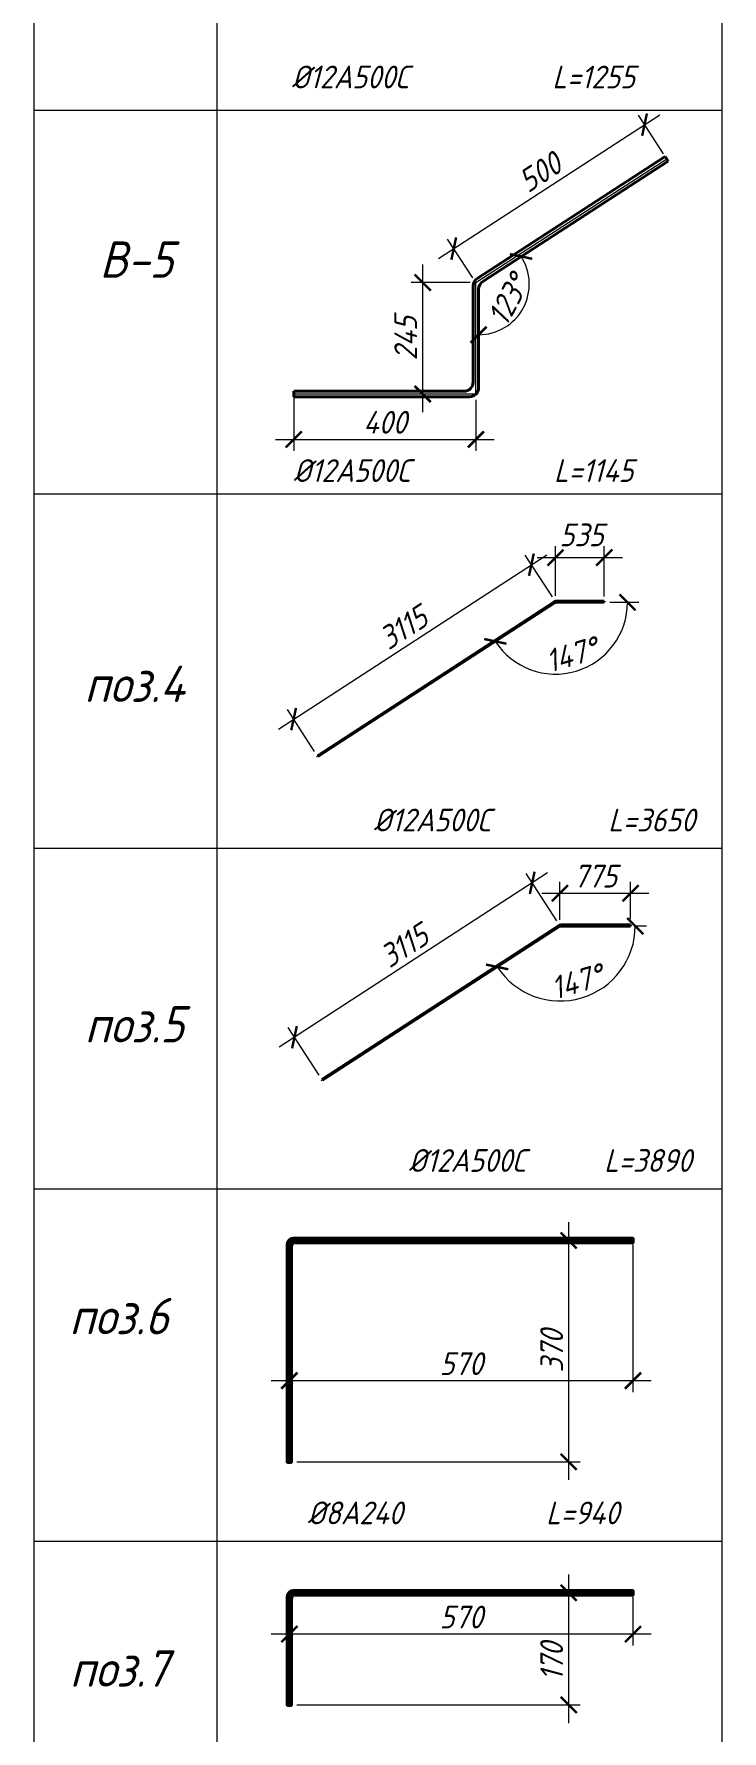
# Model space of a CAD drawing. Header units: millimetres. Extents: x 504091 to 2165846, y 135022 to 442887.
# Drawn here: x 1546109 to 1546865, y 211620 to 213486 of the extents above; entities that cross this region are included whole.
import ezdxf

# ---------------------------------------------------------------- set-up
doc = ezdxf.new("R2010")
doc.units = ezdxf.units.MM
doc.layers.get('Defpoints').update_dxf_attribs({"color": 255})
for name, color, linetype, lineweight in [('!_КР_Размеры', 7, 'Continuous', 9), ('Арматура 12', 26, 'Continuous', 50), ('КР_Арматура 12', 174, 'Continuous', 40), ('Размеры (линейные)', 154, 'Continuous', 9), ('Размеры КР', 164, 'Continuous', 9)]:
    doc.layers.add(name, color=color, linetype=linetype, lineweight=lineweight)
doc.layers.add('!Defpoints', color=255, linetype='Continuous', lineweight=5, plot=False)
doc.styles.add('GOST 2.304_new', font='isocpeur.ttf', dxfattribs={"width": 0.9, "oblique": 15})
doc.dimstyles.new('SPDS 1_10', dxfattribs={"dimscale": 10, "dimtxt": 2.5, "dimasz": 1.77, "dimexe": 1.25, "dimexo": 0.625, "dimtad": 1, "dimdec": 0, "dimrnd": 0.001, "dimtxsty": 'GOST 2.304_new', "dimblk": 'ARCHTICK', "dimcen": 2.5, "dimdle": 2, "dimclrt": 256, "dimadec": 0, "dimazin": 2, "dimtfac": 0.75, "dimtdec": 0, "dimtmove": 1, "dimatfit": 3, "dimfxl": 0, "dimtolj": 1, "dimlwd": 9, "dimlwe": 9, "dimarcsym": 0})

# ---------------------------------------------------------------- blocks, each defined once
blk = doc.blocks.new('_ArchTick')
at = {"color": 0, "linetype": 'ByBlock', "const_width": 0.15}
blk.add_lwpolyline([(-0.5, -0.5), (0.5, 0.5)], dxfattribs=at)
blk = doc.blocks.new('*D4807')
at = {"layer": 'Defpoints', "color": 0, "lineweight": 20, "ltscale": 100, "transparency": 16777216}
for p in [(1546696.5, 212159.2), (1546767.1, 212159.2), (1546391.5, 211915.8)]:
    blk.add_point(p, dxfattribs=at)
at = {"layer": 'Размеры (линейные)', "color": 0, "lineweight": 9, "ltscale": 100, "transparency": 16777216}
for p, q in [((1546696.5, 211895.8), (1546696.5, 212179.2)), ((1546760.8, 212159.2), (1546684, 212159.2)), ((1546397.8, 211915.8), (1546709, 211915.8))]:
    blk.add_line(p, q, dxfattribs=at)
at = {"layer": 'Размеры (линейные)', "color": 0, "lineweight": 9, "ltscale": 100, "transparency": 16777216, "xscale": 17.7, "yscale": 17.7, "zscale": 17.7}
for p, rotation in [((1546696.5, 212159.2), 90), ((1546696.5, 211915.8), 270)]:
    blk.add_blockref('_ArchTick', p, dxfattribs=dict(at, rotation=rotation))
at = {"layer": 'Размеры (линейные)', "ltscale": 100, "transparency": 16777216, "insert": (1546677.8, 212037.5), "char_height": 25, "attachment_point": 5, "rotation": 90, "style": 'GOST 2.304_new'}
blk.add_mtext('\\A1;370', dxfattribs=at)
blk = doc.blocks.new('*D4808')
at = {"layer": 'Defpoints', "color": 0, "lineweight": 20, "ltscale": 100, "transparency": 16777216}
for p in [(1546767.1, 212161.1), (1546389.6, 212005), (1546389.6, 211915.8)]:
    blk.add_point(p, dxfattribs=at)
at = {"layer": 'Размеры (линейные)', "color": 0, "lineweight": 9, "ltscale": 100, "transparency": 16777216}
for p, q in [((1546767.1, 212154.9), (1546767.1, 211992.5)), ((1546389.6, 211922), (1546389.6, 212017.5)), ((1546787.1, 212005), (1546369.6, 212005))]:
    blk.add_line(p, q, dxfattribs=at)
at = {"layer": 'Размеры (линейные)', "color": 0, "lineweight": 9, "ltscale": 100, "transparency": 16777216, "xscale": 17.7, "yscale": 17.7, "zscale": 17.7, "rotation": 180}
blk.add_blockref('_ArchTick', (1546389.6, 212005), dxfattribs=at)
at = {"layer": 'Размеры (линейные)', "color": 0, "lineweight": 9, "ltscale": 100, "transparency": 16777216, "xscale": 17.7, "yscale": 17.7, "zscale": 17.7}
blk.add_blockref('_ArchTick', (1546767.1, 212005), dxfattribs=at)
at = {"layer": 'Размеры (линейные)', "ltscale": 100, "transparency": 16777216, "insert": (1546578.4, 212023.7), "char_height": 25, "attachment_point": 5, "style": 'GOST 2.304_new'}
blk.add_mtext('\\A1;570', dxfattribs=at)
blk = doc.blocks.new('*D4809')
at = {"layer": 'Defpoints', "color": 0, "lineweight": 20, "ltscale": 100, "transparency": 16777216}
for p in [(1546696.5, 211771.7), (1546767.1, 211771.7), (1546391.5, 211648.4)]:
    blk.add_point(p, dxfattribs=at)
at = {"layer": 'Размеры (линейные)', "color": 0, "lineweight": 9, "ltscale": 100, "transparency": 16777216}
for p, q in [((1546696.5, 211628.4), (1546696.5, 211791.7)), ((1546760.8, 211771.7), (1546684, 211771.7)), ((1546397.8, 211648.4), (1546709, 211648.4))]:
    blk.add_line(p, q, dxfattribs=at)
at = {"layer": 'Размеры (линейные)', "color": 0, "lineweight": 9, "ltscale": 100, "transparency": 16777216, "xscale": 17.7, "yscale": 17.7, "zscale": 17.7}
for p, rotation in [((1546696.5, 211771.7), 90), ((1546696.5, 211648.4), 270)]:
    blk.add_blockref('_ArchTick', p, dxfattribs=dict(at, rotation=rotation))
at = {"layer": 'Размеры (линейные)', "ltscale": 100, "transparency": 16777216, "insert": (1546677.8, 211696), "char_height": 25, "attachment_point": 5, "rotation": 90, "style": 'GOST 2.304_new'}
blk.add_mtext('\\A1;170', dxfattribs=at)
blk = doc.blocks.new('*D4810')
at = {"layer": 'Defpoints', "color": 0, "lineweight": 20, "ltscale": 100, "transparency": 16777216}
for p in [(1546767.1, 211773.6), (1546389.6, 211726.3), (1546389.6, 211648.4)]:
    blk.add_point(p, dxfattribs=at)
at = {"layer": 'Размеры (линейные)', "color": 0, "lineweight": 9, "ltscale": 100, "transparency": 16777216}
for p, q in [((1546767.1, 211767.3), (1546767.1, 211713.8)), ((1546389.6, 211654.7), (1546389.6, 211738.8)), ((1546787.1, 211726.3), (1546369.6, 211726.3))]:
    blk.add_line(p, q, dxfattribs=at)
at = {"layer": 'Размеры (линейные)', "color": 0, "lineweight": 9, "ltscale": 100, "transparency": 16777216, "xscale": 17.7, "yscale": 17.7, "zscale": 17.7, "rotation": 180}
blk.add_blockref('_ArchTick', (1546389.6, 211726.3), dxfattribs=at)
at = {"layer": 'Размеры (линейные)', "color": 0, "lineweight": 9, "ltscale": 100, "transparency": 16777216, "xscale": 17.7, "yscale": 17.7, "zscale": 17.7}
blk.add_blockref('_ArchTick', (1546767.1, 211726.3), dxfattribs=at)
at = {"layer": 'Размеры (линейные)', "ltscale": 100, "transparency": 16777216, "insert": (1546578.4, 211745.1), "char_height": 25, "attachment_point": 5, "style": 'GOST 2.304_new'}
blk.add_mtext('\\A1;570', dxfattribs=at)
blk = doc.blocks.new('*D5044')
at = {"layer": 'Defpoints', "color": 0, "lineweight": 20, "transparency": 16777216}
for p in [(1546686.6, 212504.6), (1546687.7, 212505), (1546764.4, 212505), (1546675.6, 212423.2), (1546426, 212335.3)]:
    blk.add_point(p, dxfattribs=at)
at = {"layer": 'Размеры КР', "color": 0, "lineweight": 9, "transparency": 16777216}
blk.add_line((1546770.7, 212505), (1546782.1, 212505), dxfattribs=at)
blk.add_arc((1546687.1, 212505), 82.5, 213.0199, 0, dxfattribs=at)
at = {"layer": 'Размеры КР', "color": 0, "lineweight": 9, "transparency": 16777216, "xscale": 17.7, "yscale": 17.7, "zscale": 17.7}
for p, rotation in [((1546769.6, 212505), 90.00000000003438), ((1546617.9, 212460), 123.0198606888862)]:
    blk.add_blockref('_ArchTick', p, dxfattribs=dict(at, rotation=rotation))
at = {"layer": 'Размеры КР', "lineweight": 20, "transparency": 16777216, "insert": (1546705.2, 212443.8), "char_height": 25, "attachment_point": 5, "rotation": 16.5099, "style": 'GOST 2.304_new'}
blk.add_mtext('\\A1;147°', dxfattribs=at)
blk = doc.blocks.new('*D5045')
at = {"layer": 'Defpoints', "color": 0, "lineweight": 20, "transparency": 16777216}
for p in [(1546764.4, 212541), (1546686.9, 212505.6), (1546764.4, 212506.2)]:
    blk.add_point(p, dxfattribs=at)
at = {"layer": 'Размеры КР', "color": 0, "lineweight": 9, "transparency": 16777216}
for p, q in [((1546686.9, 212511.8), (1546686.9, 212553.5)), ((1546764.4, 212512.4), (1546764.4, 212553.5)), ((1546666.9, 212541), (1546784.4, 212541))]:
    blk.add_line(p, q, dxfattribs=at)
at = {"layer": 'Размеры КР', "color": 0, "lineweight": 9, "transparency": 16777216, "xscale": 17.7, "yscale": 17.7, "zscale": 17.7, "rotation": 180}
blk.add_blockref('_ArchTick', (1546686.9, 212541), dxfattribs=at)
at = {"layer": 'Размеры КР', "color": 0, "lineweight": 9, "transparency": 16777216, "xscale": 17.7, "yscale": 17.7, "zscale": 17.7}
blk.add_blockref('_ArchTick', (1546764.4, 212541), dxfattribs=at)
at = {"layer": 'Размеры КР', "lineweight": 20, "transparency": 16777216, "insert": (1546725.7, 212559.8), "char_height": 25, "attachment_point": 5, "style": 'GOST 2.304_new'}
blk.add_mtext('\\A1;775', dxfattribs=at)
blk = doc.blocks.new('*D5046')
at = {"layer": 'Defpoints', "color": 0, "lineweight": 20, "transparency": 16777216}
for p in [(1546686.9, 212505.6), (1546395.2, 212382.7), (1546425.7, 212335.8)]:
    blk.add_point(p, dxfattribs=at)
at = {"layer": 'Размеры КР', "color": 0, "lineweight": 9, "transparency": 16777216}
for p, q in [((1546673.2, 212563.4), (1546378.5, 212371.8)), ((1546683.5, 212510.8), (1546649.6, 212562.9)), ((1546422.3, 212341.1), (1546388.4, 212393.2))]:
    blk.add_line(p, q, dxfattribs=at)
at = {"layer": 'Размеры КР', "color": 0, "lineweight": 9, "transparency": 16777216, "xscale": 17.7, "yscale": 17.7, "zscale": 17.7}
for p, rotation in [((1546656.4, 212552.5), 33.0198606882697), ((1546395.2, 212382.7), 213.0198606882697)]:
    blk.add_blockref('_ArchTick', p, dxfattribs=dict(at, rotation=rotation))
at = {"layer": 'Размеры КР', "lineweight": 20, "transparency": 16777216, "insert": (1546515.6, 212483.3), "char_height": 25, "attachment_point": 5, "rotation": 33.0199, "style": 'GOST 2.304_new'}
blk.add_mtext('\\A1;3115', dxfattribs=at)
blk = doc.blocks.new('*D5047')
at = {"layer": 'Defpoints', "color": 0, "lineweight": 20, "transparency": 16777216}
for p in [(1546655.5, 212902.3), (1546682, 212861.6), (1546420.7, 212691.8)]:
    blk.add_point(p, dxfattribs=at)
at = {"layer": 'Размеры КР', "color": 0, "lineweight": 9, "transparency": 16777216}
for p, q in [((1546377.5, 212721.6), (1546672.3, 212913.2)), ((1546678.6, 212866.8), (1546648.7, 212912.7)), ((1546417.3, 212697), (1546387.5, 212742.9))]:
    blk.add_line(p, q, dxfattribs=at)
at = {"layer": 'Размеры КР', "color": 0, "lineweight": 9, "transparency": 16777216, "xscale": 17.7, "yscale": 17.7, "zscale": 17.7}
for p, rotation in [((1546655.5, 212902.3), 33.01986068880282), ((1546394.3, 212732.5), 213.0198606888029)]:
    blk.add_blockref('_ArchTick', p, dxfattribs=dict(at, rotation=rotation))
at = {"layer": 'Размеры КР', "lineweight": 20, "transparency": 16777216, "insert": (1546514.7, 212833.1), "char_height": 25, "attachment_point": 5, "rotation": 33.0199, "style": 'GOST 2.304_new'}
blk.add_mtext('\\A1;3115', dxfattribs=at)
blk = doc.blocks.new('*D5048')
at = {"layer": 'Defpoints', "color": 0, "lineweight": 20, "transparency": 16777216}
for p in [(1546735.5, 212910.1), (1546682, 212861.6), (1546735.5, 212861)]:
    blk.add_point(p, dxfattribs=at)
at = {"layer": 'Размеры КР', "color": 0, "lineweight": 9, "transparency": 16777216}
for p, q in [((1546662, 212910.1), (1546755.5, 212910.1)), ((1546682, 212867.9), (1546682, 212922.6)), ((1546735.5, 212867.3), (1546735.5, 212922.6))]:
    blk.add_line(p, q, dxfattribs=at)
at = {"layer": 'Размеры КР', "color": 0, "lineweight": 9, "transparency": 16777216, "xscale": 17.7, "yscale": 17.7, "zscale": 17.7, "rotation": 180}
blk.add_blockref('_ArchTick', (1546682, 212910.1), dxfattribs=at)
at = {"layer": 'Размеры КР', "color": 0, "lineweight": 9, "transparency": 16777216, "xscale": 17.7, "yscale": 17.7, "zscale": 17.7}
blk.add_blockref('_ArchTick', (1546735.5, 212910.1), dxfattribs=at)
at = {"layer": 'Размеры КР', "lineweight": 20, "transparency": 16777216, "insert": (1546710.6, 212935.1), "char_height": 25, "attachment_point": 5, "style": 'GOST 2.304_new'}
blk.add_mtext('\\A1;535', dxfattribs=at)
blk = doc.blocks.new('*D5049')
at = {"layer": 'Defpoints', "color": 0, "lineweight": 20, "transparency": 16777216}
for p in [(1546681.6, 212860.7), (1546682.7, 212861), (1546735.5, 212861), (1546671.2, 212782.8), (1546421, 212691.3)]:
    blk.add_point(p, dxfattribs=at)
at = {"layer": 'Размеры КР', "color": 0, "lineweight": 9, "transparency": 16777216}
blk.add_line((1546741.7, 212861), (1546773.6, 212861), dxfattribs=at)
blk.add_arc((1546682.1, 212861), 79, 213.0199, 0, dxfattribs=at)
at = {"layer": 'Размеры КР', "color": 0, "lineweight": 9, "transparency": 16777216, "xscale": 17.7, "yscale": 17.7, "zscale": 17.7}
for p, rotation in [((1546761.1, 212861), 90.00000000002166), ((1546615.9, 212818), 123.0198606888202)]:
    blk.add_blockref('_ArchTick', p, dxfattribs=dict(at, rotation=rotation))
at = {"layer": 'Размеры КР', "lineweight": 20, "transparency": 16777216, "insert": (1546699.3, 212803.3), "char_height": 25, "attachment_point": 5, "rotation": 16.5099, "style": 'GOST 2.304_new'}
blk.add_mtext('\\A1;147°', dxfattribs=at)
blk = doc.blocks.new('*D5076')
at = {"layer": 'Defpoints', "color": 0, "lineweight": 20, "ltscale": 100, "transparency": 16777216}
for p in [(1546394.5, 213093.1), (1546594.6, 213090), (1546594.6, 213040.1)]:
    blk.add_point(p, dxfattribs=at)
at = {"layer": 'Размеры (линейные)', "color": 0, "lineweight": 9, "ltscale": 100, "transparency": 16777216}
for p, q in [((1546394.5, 213086.8), (1546394.5, 213027.6)), ((1546594.6, 213083.7), (1546594.6, 213027.6)), ((1546374.5, 213040.1), (1546614.6, 213040.1))]:
    blk.add_line(p, q, dxfattribs=at)
at = {"layer": 'Размеры (линейные)', "color": 0, "lineweight": 9, "ltscale": 100, "transparency": 16777216, "xscale": 17.7, "yscale": 17.7, "zscale": 17.7, "rotation": 180}
blk.add_blockref('_ArchTick', (1546394.5, 213040.1), dxfattribs=at)
at = {"layer": 'Размеры (линейные)', "color": 0, "lineweight": 9, "ltscale": 100, "transparency": 16777216, "xscale": 17.7, "yscale": 17.7, "zscale": 17.7}
blk.add_blockref('_ArchTick', (1546594.6, 213040.1), dxfattribs=at)
at = {"layer": 'Размеры (линейные)', "ltscale": 100, "transparency": 16777216, "insert": (1546494.6, 213058.9), "char_height": 25, "attachment_point": 5, "style": 'GOST 2.304_new'}
blk.add_mtext('\\A1;400', dxfattribs=at)
blk = doc.blocks.new('*D5077')
at = {"layer": 'Defpoints', "color": 0, "lineweight": 20, "ltscale": 100, "transparency": 16777216}
for p in [(1546536.1, 213212.5), (1546594.5, 213212.5), (1546594.6, 213090)]:
    blk.add_point(p, dxfattribs=at)
at = {"layer": 'Размеры (линейные)', "color": 0, "lineweight": 9, "ltscale": 100, "transparency": 16777216}
for p, q in [((1546536.1, 213070), (1546536.1, 213232.5)), ((1546588.3, 213212.5), (1546523.6, 213212.5)), ((1546588.4, 213090), (1546523.6, 213090))]:
    blk.add_line(p, q, dxfattribs=at)
at = {"layer": 'Размеры (линейные)', "color": 0, "lineweight": 9, "ltscale": 100, "transparency": 16777216, "xscale": 17.7, "yscale": 17.7, "zscale": 17.7}
for p, rotation in [((1546536.1, 213212.5), 90), ((1546536.1, 213090), 270)]:
    blk.add_blockref('_ArchTick', p, dxfattribs=dict(at, rotation=rotation))
at = {"layer": 'Размеры (линейные)', "ltscale": 100, "transparency": 16777216, "insert": (1546517.4, 213151.3), "char_height": 25, "attachment_point": 5, "rotation": 90, "style": 'GOST 2.304_new'}
blk.add_mtext('\\A1;245', dxfattribs=at)
blk = doc.blocks.new('*D5078')
at = {"layer": 'Defpoints', "color": 0, "lineweight": 20, "ltscale": 100, "transparency": 16777216}
for p in [(1546779.8, 213386.2), (1546804.2, 213348.8), (1546594.5, 213212.5)]:
    blk.add_point(p, dxfattribs=at)
at = {"layer": 'Размеры (линейные)', "color": 0, "lineweight": 9, "ltscale": 100, "transparency": 16777216}
for p, q in [((1546553.5, 213239), (1546796.6, 213397.1)), ((1546800.7, 213354), (1546773, 213396.6)), ((1546591.1, 213217.8), (1546563.4, 213260.4))]:
    blk.add_line(p, q, dxfattribs=at)
at = {"layer": 'Размеры (линейные)', "color": 0, "lineweight": 9, "ltscale": 100, "transparency": 16777216, "xscale": 17.7, "yscale": 17.7, "zscale": 17.7}
for p, rotation in [((1546779.8, 213386.2), 33.01986068911864), ((1546570.2, 213249.9), 213.0198606891186)]:
    blk.add_blockref('_ArchTick', p, dxfattribs=dict(at, rotation=rotation))
at = {"layer": 'Размеры (линейные)', "ltscale": 100, "transparency": 16777216, "insert": (1546664.8, 213333.8), "char_height": 25, "attachment_point": 5, "rotation": 33.0199, "style": 'GOST 2.304_new'}
blk.add_mtext('\\A1;500', dxfattribs=at)
blk = doc.blocks.new('*D5079')
at = {"layer": 'Defpoints', "color": 0, "lineweight": 20, "ltscale": 100, "transparency": 16777216}
for p in [(1546805.8, 213346.2), (1546597.5, 213205.5), (1546602.1, 213213.9), (1546634.1, 213168.9), (1546597.5, 213097.1)]:
    blk.add_point(p, dxfattribs=at)
at = {"layer": 'Размеры (линейные)', "color": 0, "lineweight": 9, "ltscale": 100, "transparency": 16777216}
blk.add_arc((1546597.5, 213210.9), 55.7, 270, 33.0199, dxfattribs=at)
at = {"layer": 'Размеры (линейные)', "color": 0, "lineweight": 9, "ltscale": 100, "transparency": 16777216, "xscale": 17.7, "yscale": 17.7, "zscale": 17.7}
for p, rotation in [((1546644.2, 213241.3), 123.0198606887702), ((1546597.5, 213155.2), 180.0000000000293)]:
    blk.add_blockref('_ArchTick', p, dxfattribs=dict(at, rotation=rotation))
at = {"layer": 'Размеры (линейные)', "ltscale": 100, "transparency": 16777216, "insert": (1546630, 213193.3), "char_height": 25, "attachment_point": 5, "rotation": 61.5099, "style": 'GOST 2.304_new'}
blk.add_mtext('\\A1;123°', dxfattribs=at)

msp = doc.modelspace()

# ---------------------------------------------------------------- linework, layer by layer
at = {"layer": '!Defpoints', "lineweight": 15, "ltscale": 100}
for p, q in [((1546594.53, 213212.5288), (1546804.1504, 213348.7613)), ((1546594.53, 213090.0562), (1546594.53, 213212.5288)), ((1546394.53, 213090.0562), (1546594.53, 213090.0562)), ((1546420.6958, 212691.8), (1546681.9681, 212861.6011)), ((1546681.9681, 212861.6011), (1546735.4924, 212861.6011)), ((1546425.7014, 212335.8217), (1546686.8899, 212505.5682)), ((1546686.8899, 212505.5682), (1546764.4198, 212505.5682))]:
    msp.add_line(p, q, dxfattribs=at)
at = {"color": 244, "lineweight": 18}
for p, q in [((1546109.0307, 217255.8784, -0.0032), (1546109.0307, 209772.5751, 0.0293)), ((1546864.9407, 209772.5751, 0.0298), (1546864.9407, 217255.8784, -0.0033)), ((1546109.0307, 213402.2877, 0.0121), (1546864.9407, 213402.2877, 0.0121)), ((1546109.0307, 212980.3323, 0.0121), (1546864.9407, 212980.3323, 0.0121)), ((1546109.0307, 212590.4494, -0.0156), (1546864.9407, 212590.4494, -0.0156)), ((1546109.0307, 212216.044, -0.0156), (1546864.9407, 212216.044, -0.0156)), ((1546109.0307, 211828.5133, 0.0191), (1546864.9407, 211828.5133, 0.0191))]:
    msp.add_line(p, q, dxfattribs=at)
at = {"color": 244, "lineweight": 13, "elevation": -0.0032}
msp.add_lwpolyline([(1546310.0011, 217089.5127), (1546310.0011, 209772.5751)], dxfattribs=at)
at = {"layer": 'Арматура 12', "lineweight": 53, "ltscale": 20}
msp.add_lwpolyline([(1546395.3803, 212157.284), (1546767.0964, 212157.284), (1546767.0964, 212161.124), (1546394.1003, 212161.124, 0.414213562), (1546387.7003, 212154.724), (1546387.7003, 211915.7973), (1546391.5403, 211915.7973), (1546391.5403, 212153.444)], format="xyb", dxfattribs=at)
at = {"layer": 'Арматура 12', "lineweight": 53, "ltscale": 20, "elevation": 0.0348}
msp.add_lwpolyline([(1546395.3803, 211769.7533), (1546767.0964, 211769.7533), (1546767.0964, 211773.5933), (1546394.1003, 211773.5933, 0.414213562), (1546387.7003, 211767.1933), (1546387.7003, 211648.4387), (1546391.5403, 211648.4387), (1546391.5403, 211765.9133)], format="xyb", dxfattribs=at)
at = {"layer": 'Арматура 12', "lineweight": 53, "ltscale": 20}
for centre in [(1546395.3803, 212153.444), (1546395.3803, 211765.9133, 0.0348)]:
    msp.add_arc(centre, 3.84, 90, 180, dxfattribs=at)
at = {"layer": 'КР_Арматура 12', "ltscale": 12}
for p, q in [((1546596.0807, 213217.1145), (1546802.5156, 213351.2767)), ((1546602.0807, 213213.8581), (1546805.7852, 213346.2458)), ((1546805.7852, 213346.2458), (1546802.5156, 213351.2767)), ((1546591.53, 213103.0562), (1546591.53, 213208.7297)), ((1546597.53, 213097.0562), (1546597.53, 213205.4733)), ((1546394.53, 213093.0562), (1546394.53, 213087.0562)), ((1546394.53, 213093.0562), (1546581.53, 213093.0562)), ((1546394.53, 213087.0562), (1546587.53, 213087.0562)), ((1546420.3688, 212692.3031), (1546681.2987, 212861.8816)), ((1546421.0227, 212691.2969), (1546681.6489, 212860.678)), ((1546682.3929, 212862.2046), (1546735.4924, 212862.0868)), ((1546682.7388, 212861.0011), (1546735.4924, 212861.0011)), ((1546735.4924, 212862.0868), (1546735.4924, 212861.0011)), ((1546421.0227, 212691.2969), (1546420.3688, 212692.3031)), ((1546425.3745, 212336.3248), (1546686.215, 212505.8452)), ((1546426.0284, 212335.3186), (1546686.5707, 212504.6452)), ((1546687.3049, 212506.1682), (1546764.4198, 212506.1682)), ((1546687.6605, 212504.9682), (1546764.4198, 212504.9682)), ((1546764.4198, 212506.1682), (1546764.4198, 212504.9682)), ((1546426.0284, 212335.3186), (1546425.3745, 212336.3248))]:
    msp.add_line(p, q, dxfattribs=at)
for centre, radius, start, end in [((1546601.53, 213208.7297), 10, 123.0198607, 180), ((1546607.53, 213205.4733), 10, 123.0198607, 180), ((1546581.53, 213103.0562), 10, 270, 0), ((1546587.53, 213097.0562), 10, 270, 0), ((1546682.3885, 212860.2046), 2, 89.8733511, 123.0198607), ((1546682.7388, 212859.0011), 2, 90, 123.0198607), ((1546687.3049, 212504.1682), 2, 90, 123.0198607), ((1546687.6605, 212502.9682), 2, 90, 123.0198607)]:
    msp.add_arc(centre, radius, start, end, dxfattribs=at)

# ---------------------------------------------------------------- texts
at = {"layer": '!_КР_Размеры', "width": 1105.24052, "attachment_point": 5, "style": 'GOST 2.304_new'}
for s, insert, char_height in [('%%C12А500С           L=1255', (1546580.8002, 213438.6252, -0.0422), 25), ('В-5', (1546221.6014, 213237.8087, -0.0204), 40), ('%%C12А500С           L=1145', (1546580.8002, 213005.7812, -0.0422), 25), ('поз.4', (1546219.3678, 212771.3145, 0.0007), 40), ('%%C12А500С         L=3650', (1546658.7888, 212621.5004, -0.0054), 25), ('поз.5', (1546219.3678, 212396.9092, 0.0007), 40), ('%%C12А500С      L=3890', (1546676.1671, 212247.0951, -0.0054), 25), ('поз.6', (1546202.4385, 212075.9793, -0.0024), 40), ('%%C8А240           L=940', (1546580.8002, 211859.5644, 0.0293), 25), ('поз.7', (1546202.4385, 211688.4486, 0.0323), 40)]:
    msp.add_mtext(s, dxfattribs=dict(at, insert=insert, char_height=char_height))

# ---------------------------------------------------------------- dimensions: what is measured, and where the dimension line sits
at = {"layer": 'Размеры (линейные)', "ltscale": 100}
dim = msp.add_aligned_dim(p1=(1546594.53, 213212.5288), p2=(1546804.1504, 213348.7613), distance=44.6114, text='500', dimstyle='SPDS 1_10', dxfattribs=at)
dim.commit()
dim.dimension.update_dxf_attribs({"geometry": '*D5078', "text_midpoint": (1546664.8126, 213333.7724)})
dim = msp.add_angular_dim_2l(base=(1546634.0888, 213168.8543), line1=((1546602.0807, 213213.8581), (1546805.7852, 213346.2458)), line2=((1546597.53, 213097.0562), (1546597.53, 213205.4733)), dimstyle='SPDS 1_10', dxfattribs=at)
dim.commit()
dim.dimension.update_dxf_attribs({"geometry": '*D5079', "text_midpoint": (1546630.0207, 213193.2669)})
for base, p1, p2, text, picture, middle in [((1546536.1115, 213212.5288), (1546594.601, 213089.9851), (1546594.53, 213212.5288), '245', '*D5077', (1546517.3615, 213151.257)), ((1546696.5246, 212159.204), (1546391.5403, 211915.7973), (1546767.0964, 212159.204), '370', '*D4807', (1546677.7746, 212037.5007))]:
    dim = msp.add_linear_dim(base=base, p1=p1, p2=p2, angle=90, text=text, dimstyle='SPDS 1_10', dxfattribs=at)
    dim.commit()
    dim.dimension.update_dxf_attribs({"geometry": picture, "text_midpoint": middle})
for base, p1, p2, text, picture, middle in [((1546594.601, 213040.1391), (1546394.53, 213093.0562), (1546594.601, 213089.9851), '400', '*D5076', (1546494.5655, 213058.8891)), ((1546389.6203, 212004.9834), (1546767.0964, 212161.124), (1546389.6203, 211915.7973), '570', '*D4808', (1546578.3583, 212023.7334)), ((1546389.6203, 211726.3298, 0.0348), (1546767.0964, 211773.5933, 0.0348), (1546389.6203, 211648.4387, 0.0348), '570', '*D4810', (1546578.3583, 211745.0798, 0.0348))]:
    dim = msp.add_linear_dim(base=base, p1=p1, p2=p2, text=text, dimstyle='SPDS 1_10', dxfattribs=at)
    dim.commit()
    dim.dimension.update_dxf_attribs({"geometry": picture, "text_midpoint": middle})
dim = msp.add_linear_dim(base=(1546696.5246, 211771.6733, 0.0348), p1=(1546391.5403, 211648.4387, 0.0348), p2=(1546767.0964, 211771.6733, 0.0348), angle=90, text='170', dimstyle='SPDS 1_10', dxfattribs=at)
dim.commit()
dim.dimension.update_dxf_attribs({"geometry": '*D4809', "text_midpoint": (1546696.5246, 211696.0314, 0.0348), "dimtype": 160})
at = {"layer": 'Размеры КР', "lineweight": 20}
dim = msp.add_linear_dim(base=(1546735.4924, 212910.0764), p1=(1546681.9681, 212861.6011), p2=(1546735.4924, 212861.0011), text='535', dimstyle='SPDS 1_10', dxfattribs=at)
dim.commit()
dim.dimension.update_dxf_attribs({"geometry": '*D5048', "text_midpoint": (1546710.5995, 212916.3072), "dimtype": 160})
for p1, p2, distance, picture, middle in [((1546420.6958, 212691.8), (1546681.9681, 212861.6011), 48.494, '*D5047', (1546514.6887, 212833.0834)), ((1546686.8899, 212505.5682), (1546425.7014, 212335.8217), -55.9348, '*D5046', (1546515.5977, 212483.3168))]:
    dim = msp.add_aligned_dim(p1=p1, p2=p2, distance=distance, text='3115', dimstyle='SPDS 1_10', dxfattribs=at)
    dim.commit()
    dim.dimension.update_dxf_attribs({"geometry": picture, "text_midpoint": middle})
for base, line1, line2, picture, middle in [((1546671.1742, 212782.8022), ((1546682.7388, 212861.0011), (1546735.4924, 212861.0011)), ((1546421.0227, 212691.2969), (1546681.6489, 212860.678)), '*D5049', (1546699.2579, 212803.2689)), ((1546675.5989, 212423.2262), ((1546687.6605, 212504.9682), (1546764.4198, 212504.9682)), ((1546426.0284, 212335.3186), (1546686.5707, 212504.6452)), '*D5044', (1546705.1964, 212443.8057))]:
    dim = msp.add_angular_dim_2l(base=base, line1=line1, line2=line2, dimstyle='SPDS 1_10', dxfattribs=at)
    dim.commit()
    dim.dimension.update_dxf_attribs({"geometry": picture, "text_midpoint": middle})
dim = msp.add_linear_dim(base=(1546764.4198, 212541.0192), p1=(1546686.8899, 212505.5682), p2=(1546764.4198, 212506.1682), text='775', dimstyle='SPDS 1_10', dxfattribs=at)
dim.commit()
dim.dimension.update_dxf_attribs({"geometry": '*D5045', "text_midpoint": (1546725.6548, 212559.7692)})

doc.saveas('drawing.dxf')
